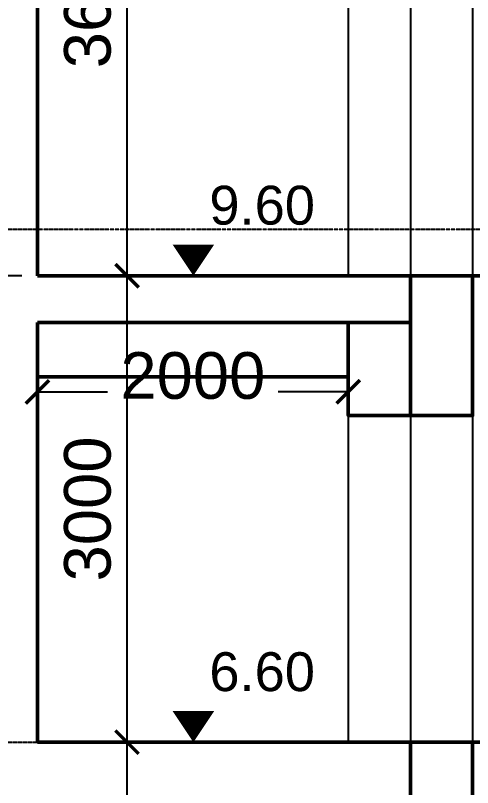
# Model space of a CAD drawing. Header units: millimetres. Extents: x 2558 to 253942, y 1343 to 186042.
# Drawn here: x 150660 to 153601, y 46727 to 51692 of the extents above; entities that cross this region are included whole.
import ezdxf

# ---------------------------------------------------------------- set-up
doc = ezdxf.new("R2010")
doc.units = ezdxf.units.MM
doc.linetypes.add('DOT', pattern=[0.125, 0, -0.125])
doc.linetypes.add('OSY', pattern=[6200, 4000, -1000, 200, -1000])
for name, color, linetype in [('axes', 40, 'OSY'), ('dim100', 7, 'Continuous'), ('F', 4, 'Continuous'), ('P', 3, 'Continuous')]:
    doc.layers.add(name, color=color, linetype=linetype)
doc.layers.add('Kolumns', color=5, linetype='Continuous', lineweight=50)
doc.layers.add('ST', color=5, linetype='Continuous', lineweight=50)
doc.styles.add('DIM', font='arial.ttf', dxfattribs={"height": 500})
doc.styles.add('DIM100', font='arial.ttf')
doc.dimstyles.new('DIM100', dxfattribs={"dimtxt": 300, "dimasz": 150, "dimexe": 0, "dimexo": 100, "dimgap": 100, "dimtad": 1, "dimdec": 0, "dimzin": 0, "dimdsep": 46, "dimtxsty": 'DIM100', "dimblk": 'ARCHTICK', "dimcen": 200, "dimdle": 0.5, "dimclrt": 256, "dimaunit": 1, "dimazin": 0, "dimtfac": 1, "dimtdec": 0, "dimtix": 1, "dimtofl": 0, "dimtmove": 2, "dimatfit": 0, "dimldrblk": 'DOT', "dimfxl": 0, "dimtvp": 1.5, "dimtolj": 1, "dimtzin": 0, "dimarcsym": 0})

# ---------------------------------------------------------------- blocks, each defined once
blk = doc.blocks.new('_ArchTick')
at = {"color": 0, "linetype": 'ByBlock', "const_width": 0.15}
blk.add_lwpolyline([(-0.5, -0.5), (0.5, 0.5)], dxfattribs=at)
blk = doc.blocks.new('*D302')
at = {"layer": 'Defpoints', "color": 0, "transparency": 16777216}
for p in [(150801.4, 47018.1), (151378.1, 47018.1), (150801.4, 43718.1)]:
    blk.add_point(p, dxfattribs=at)
at = {"layer": 'dim100', "color": 0, "lineweight": -2, "transparency": 16777216}
for p, q in [((150901.4, 47018.1), (151378.1, 47018.1)), ((151378.1, 43717.6), (151378.1, 47018.6)), ((150901.4, 43718.1), (151378.1, 43718.1))]:
    blk.add_line(p, q, dxfattribs=at)
at = {"layer": 'dim100', "color": 0, "lineweight": -2, "transparency": 16777216, "xscale": 150, "yscale": 150, "zscale": 150}
for p, rotation in [((151378.1, 47018.1), 90), ((151378.1, 43718.1), 270)]:
    blk.add_blockref('_ArchTick', p, dxfattribs=dict(at, rotation=rotation))
at = {"layer": 'dim100', "transparency": 16777216, "insert": (151124.9, 45368.1), "char_height": 300, "attachment_point": 5, "rotation": 90, "style": 'DIM100'}
blk.add_mtext('\\A1;3300', dxfattribs=at)
blk = doc.blocks.new('_Dot')
at = {"layer": 'P', "color": 0, "lineweight": -2}
blk.add_line((-0.5, 0), (-1, 0), dxfattribs=at)
at = {"layer": 'P', "color": 0, "const_width": 0.5}
blk.add_lwpolyline([(-0.25, 0, 1), (0.25, 0, 1)], format="xyb", close=True, dxfattribs=at)
blk = doc.blocks.new('*D303')
at = {"layer": 'Defpoints', "color": 0, "transparency": 16777216}
for p in [(150801.4, 50018.1), (151378.1, 50018.1), (150801.4, 47018.1)]:
    blk.add_point(p, dxfattribs=at)
at = {"layer": 'dim100', "color": 0, "lineweight": -2, "transparency": 16777216}
for p, q in [((150901.4, 50018.1), (151378.1, 50018.1)), ((151378.1, 47017.6), (151378.1, 50018.6)), ((150901.4, 47018.1), (151378.1, 47018.1))]:
    blk.add_line(p, q, dxfattribs=at)
at = {"layer": 'dim100', "color": 0, "lineweight": -2, "transparency": 16777216, "xscale": 150, "yscale": 150, "zscale": 150}
for p, rotation in [((151378.1, 50018.1), 90), ((151378.1, 47018.1), 270)]:
    blk.add_blockref('_ArchTick', p, dxfattribs=dict(at, rotation=rotation))
at = {"layer": 'dim100', "transparency": 16777216, "insert": (151124.9, 48518.1), "char_height": 300, "attachment_point": 5, "rotation": 90, "style": 'DIM100'}
blk.add_mtext('\\A1;3000', dxfattribs=at)
blk = doc.blocks.new('*D304')
at = {"layer": 'Defpoints', "color": 0, "transparency": 16777216}
for p in [(150801.4, 53618.1), (151378.1, 53618.1), (150801.4, 50018.1)]:
    blk.add_point(p, dxfattribs=at)
at = {"layer": 'dim100', "color": 0, "lineweight": -2, "transparency": 16777216}
for p, q in [((150901.4, 53618.1), (151378.1, 53618.1)), ((151378.1, 50017.6), (151378.1, 53618.6)), ((150901.4, 50018.1), (151378.1, 50018.1))]:
    blk.add_line(p, q, dxfattribs=at)
at = {"layer": 'dim100', "color": 0, "lineweight": -2, "transparency": 16777216, "xscale": 150, "yscale": 150, "zscale": 150}
for p, rotation in [((151378.1, 53618.1), 90), ((151378.1, 50018.1), 270)]:
    blk.add_blockref('_ArchTick', p, dxfattribs=dict(at, rotation=rotation))
at = {"layer": 'dim100', "transparency": 16777216, "insert": (151124.9, 51818.1), "char_height": 300, "attachment_point": 5, "rotation": 90, "style": 'DIM100'}
blk.add_mtext('\\A1;3600', dxfattribs=at)
blk = doc.blocks.new('*D309')
at = {"layer": 'Defpoints', "color": 0, "transparency": 16777216}
for p in [(150801.4, 49271), (150801.4, 49251.9), (152801.4, 49251.9)]:
    blk.add_point(p, dxfattribs=at)
at = {"layer": 'dim100', "color": 0, "lineweight": -2, "transparency": 16777216}
for p, q in [((150801.4, 49351.9), (150801.4, 49271)), ((152801.4, 49351.9), (152801.4, 49271)), ((150800.9, 49271), (151251.4, 49271)), ((152801.9, 49271), (152351.4, 49271))]:
    blk.add_line(p, q, dxfattribs=at)
at = {"layer": 'dim100', "color": 0, "lineweight": -2, "transparency": 16777216, "xscale": 150, "yscale": 150, "zscale": 150, "rotation": 180}
blk.add_blockref('_ArchTick', (150801.4, 49271), dxfattribs=at)
at = {"layer": 'dim100', "color": 0, "lineweight": -2, "transparency": 16777216, "xscale": 150, "yscale": 150, "zscale": 150}
blk.add_blockref('_ArchTick', (152801.4, 49271), dxfattribs=at)
at = {"layer": 'dim100', "transparency": 16777216, "insert": (151801.4, 49374.2), "char_height": 300, "attachment_point": 5, "style": 'DIM100'}
blk.add_mtext('\\A1;2000', dxfattribs=at)
blk = doc.blocks.new('*D321')
at = {"layer": 'Defpoints', "color": 0, "transparency": 16777216}
for p in [(149910.6, 50018.1), (150801.4, 50018.1), (150651.4, 40418.1)]:
    blk.add_point(p, dxfattribs=at)
at = {"layer": 'F', "color": 0, "lineweight": -2, "transparency": 16777216}
for p, q in [((149910.6, 40417.6), (149910.6, 50018.6)), ((150701.4, 50018.1), (149910.6, 50018.1)), ((150551.4, 40418.1), (149910.6, 40418.1))]:
    blk.add_line(p, q, dxfattribs=at)
at = {"layer": 'F', "color": 0, "lineweight": -2, "transparency": 16777216, "xscale": 150, "yscale": 150, "zscale": 150}
for p, rotation in [((149910.6, 50018.1), 90), ((149910.6, 40418.1), 270)]:
    blk.add_blockref('_ArchTick', p, dxfattribs=dict(at, rotation=rotation))
at = {"layer": 'F', "transparency": 16777216, "insert": (149657.5, 45218.1), "char_height": 300, "attachment_point": 5, "rotation": 90, "style": 'DIM100'}
blk.add_mtext('\\A1;9600', dxfattribs=at)

msp = doc.modelspace()

# ---------------------------------------------------------------- linework, layer by layer
at = {"layer": 'axes', "linetype": 'DOT'}
for p, q in [((126751.4, 50318.1), (181201.4, 50318.1)), ((126751.4, 47018.1), (181201.4, 47018.1))]:
    msp.add_line(p, q, dxfattribs=at)
at = {"layer": 'dim100'}
for points in [[(152606.2, 50218.1, 0, 0, 0), (151805, 50218.1, 266.7, 0, 0), (151805, 50018.1, 0, 0, 0), (151351.4, 50018.1, 0, 0, 0), (152258.6, 50018.1, 0, 0, 0)], [(152606.2, 47218.1, 0, 0, 0), (151805, 47218.1, 266.7, 0, 0), (151805, 47018.1, 0, 0, 0), (151351.4, 47018.1, 0, 0, 0), (152258.6, 47018.1, 0, 0, 0)]]:
    msp.add_lwpolyline(points, format="xyseb", dxfattribs=at)
at = {"layer": 'Kolumns'}
for points in [[(153201.4, 49118.1), (153601.4, 49118.1), (153601.4, 50018.1), (153201.4, 50018.1)], [(153201.4, 45818.1), (153601.4, 45818.1), (153601.4, 47018.1), (153201.4, 47018.1)]]:
    msp.add_lwpolyline(points, close=True, dxfattribs=at)
at = {"layer": 'P'}
for p, q in [((153201.4, 52118.1), (153201.4, 50018.1)), ((153601.4, 52118.1), (153601.4, 50018.1)), ((153201.4, 49118.1), (153201.4, 47018.1)), ((153601.4, 49118.1), (153601.4, 47018.1))]:
    msp.add_line(p, q, dxfattribs=at)
for points in [[(152801.4, 52118.1), (152801.4, 50018.1)], [(152801.4, 49118.1), (152801.4, 47018.1)]]:
    msp.add_lwpolyline(points, dxfattribs=at)
at = {"layer": 'ST'}
for p, q in [((150801.4, 53318.1), (150801.4, 50018.1)), ((150801.4, 50018.1), (156201.4, 50018.1)), ((150801.4, 49718.1), (150801.4, 47018.1)), ((153201.4, 49718.1), (150801.4, 49718.1)), ((150801.4, 49368.1), (152801.4, 49368.1)), ((150801.4, 47018.1), (155251.4, 47018.1))]:
    msp.add_line(p, q, dxfattribs=at)
msp.add_lwpolyline([(153201.4, 49118.1), (152801.4, 49118.1), (152801.4, 49718.1)], dxfattribs=at)

# ---------------------------------------------------------------- texts
at = {"layer": 'dim100', "style": 'DIM'}
for s, p in [('9.60', (151907.7, 50346.6)), ('6.60', (151907.7, 47346.6))]:
    msp.add_text(s, height=250, dxfattribs=at).set_placement(p)

# ---------------------------------------------------------------- dimensions: what is measured, and where the dimension line sits
at = {"layer": 'dim100'}
for base, p1, p2, picture, middle in [((151378.1, 53618.1), (150801.4, 50018.1), (150801.4, 53618.1), '*D304', (151124.9, 51818.1)), ((151378.1, 50018.1), (150801.4, 47018.1), (150801.4, 50018.1), '*D303', (151124.9, 48518.1)), ((151378.1, 47018.1), (150801.4, 43718.1), (150801.4, 47018.1), '*D302', (151124.9, 45368.1))]:
    dim = msp.add_linear_dim(base=base, p1=p1, p2=p2, angle=90, dimstyle='DIM100', override={"dimfxl": 500}, dxfattribs=at)
    dim.commit()
    dim.dimension.update_dxf_attribs({"geometry": picture, "text_midpoint": middle})
dim = msp.add_linear_dim(base=(150801.4, 49271), p1=(152801.4, 49251.9), p2=(150801.4, 49251.9), dimstyle='DIM100', override={"dimfxl": 500}, dxfattribs=at)
dim.commit()
dim.dimension.update_dxf_attribs({"geometry": '*D309', "text_midpoint": (151801.4, 49374.2), "dimtype": 160})
at = {"layer": 'F'}
dim = msp.add_linear_dim(base=(149910.6, 50018.1), p1=(150651.4, 40418.1), p2=(150801.4, 50018.1), angle=90, dimstyle='DIM100', override={"dimfxl": 200}, dxfattribs=at)
dim.commit()
dim.dimension.update_dxf_attribs({"geometry": '*D321', "text_midpoint": (149657.5, 45218.1)})

doc.saveas('drawing.dxf')
